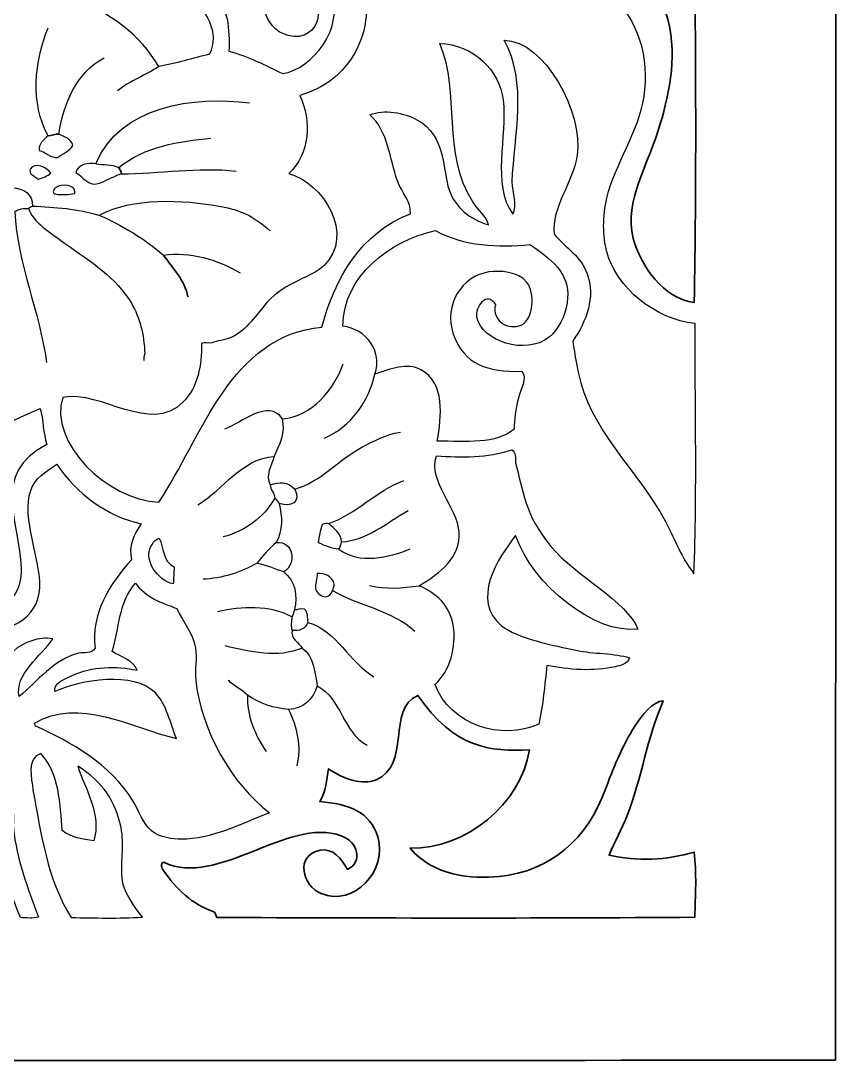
# Model space of a CAD drawing. Header units: centimetres. Extents: x -52.9 to 15.2, y -14.8 to 15.
# Drawn here: x -23.43 to -17.13, y -9.39 to -1.36 of the extents above; entities that cross this region are included whole.
import ezdxf

# ---------------------------------------------------------------- set-up
doc = ezdxf.new("R2010")
doc.units = ezdxf.units.CM
doc.header["$MEASUREMENT"] = 0
doc.layers.add('Camada 1', color=7, linetype='Continuous')

msp = doc.modelspace()

# ---------------------------------------------------------------- linework, layer by layer
at = {"layer": 'Camada 1', "color": 250, "lineweight": 35}
for points, knots in [([(-34.78598, -9.38153), (-34.82672, -9.35688), (-34.80722, -9.30149), (-34.80722, -9.26685), (-34.80722, -9.26685), (-34.83015, -7.85122), (-34.80722, -6.39767), (-34.80722, -4.96811), (-34.80722, -4.96811), (-34.80722, -0.53718), (-34.80963, 3.91868), (-34.80431, 8.35324), (-34.80431, 8.35324), (-28.91762, 8.36006), (-23.02747, 8.35835), (-17.14042, 8.35408), (-17.14042, 8.35408), (-17.13361, 2.44475), (-17.1353, -3.46803), (-17.13957, -9.37776), (-17.13957, -9.37776), (-23.02058, -9.38654), (-28.90401, -9.37903), (-34.78598, -9.38153)], [0, 0, 0, 0, 0.1428571, 0.1428571, 0.1428571, 0.1428571, 0.2857143, 0.2857143, 0.2857143, 0.2857143, 0.4285714, 0.4285714, 0.4285714, 0.4285714, 0.5714286, 0.5714286, 0.5714286, 0.5714286, 0.7142857, 0.7142857, 0.7142857, 0.7142857, 1, 1, 1, 1]), ([(-18.70124, -3.03965), (-18.63531, -3.25936), (-18.47113, -3.50486), (-18.22842, -3.53389), (-18.22842, -3.53389), (-18.21307, -2.6276), (-18.21615, -1.70453), (-18.22687, -0.79549), (-18.22687, -0.79549), (-18.35277, -0.86396), (-18.47745, -0.95247), (-18.61302, -1.00211), (-18.61302, -1.00211), (-18.54151, -1.11722), (-18.48313, -1.19017), (-18.45011, -1.29029), (-18.45011, -1.29029), (-18.34791, -1.60042), (-18.42047, -1.91288), (-18.49085, -2.15696), (-18.49085, -2.15696), (-18.58159, -2.47157), (-18.77128, -2.74959), (-18.70125, -3.03965)], [0, 0, 0, 0, 0.1428571, 0.1428571, 0.1428571, 0.1428571, 0.2857143, 0.2857143, 0.2857143, 0.2857143, 0.4285714, 0.4285714, 0.4285714, 0.4285714, 0.5714286, 0.5714286, 0.5714286, 0.5714286, 0.7142857, 0.7142857, 0.7142857, 0.7142857, 1, 1, 1, 1]), ([(-22.32315, -7.91606), (-22.23089, -8.05467), (-22.09931, -8.1799), (-21.9406, -8.23268), (-21.9406, -8.23268), (-21.91713, -8.23836), (-21.92363, -8.26334), (-21.91269, -8.27812), (-21.91269, -8.27812), (-20.68442, -8.28267), (-19.45217, -8.28531), (-18.22472, -8.27677), (-18.22472, -8.27677), (-18.22037, -8.11234), (-18.20898, -7.93254), (-18.2305, -7.77417), (-18.2305, -7.77417), (-18.43931, -7.83676), (-18.67317, -7.84639), (-18.88618, -7.79774), (-18.88618, -7.79774), (-18.84557, -7.69279), (-18.78779, -7.59905), (-18.74637, -7.49121), (-18.74637, -7.49121), (-18.63647, -7.20532), (-18.58998, -6.88577), (-18.4687, -6.60733), (-18.4687, -6.60733), (-18.54871, -6.61114), (-18.6308, -6.71707), (-18.6877, -6.80315), (-18.6877, -6.80315), (-18.78048, -6.9437), (-18.8625, -7.14877), (-18.91376, -7.28956), (-18.91376, -7.28956), (-19.05138, -7.66753), (-19.33255, -7.92156), (-19.73478, -7.96224), (-19.73478, -7.96224), (-19.94532, -7.98358), (-20.24384, -7.95769), (-20.42146, -7.74299), (-20.42146, -7.74299), (-19.98871, -7.75131), (-19.57099, -7.40676), (-19.50008, -6.986), (-19.50008, -6.986), (-19.80025, -6.99968), (-20.08428, -6.97369), (-20.36107, -6.5652), (-20.36107, -6.5652), (-20.61076, -6.67421), (-20.40414, -7.09744), (-20.68778, -7.21791), (-20.68778, -7.21791), (-20.78327, -7.25848), (-20.93546, -7.2134), (-21.05054, -7.13081), (-21.05054, -7.13081), (-21.06828, -7.21601), (-21.06906, -7.30678), (-21.11809, -7.38404), (-21.11809, -7.38404), (-20.89478, -7.40153), (-20.72849, -7.46373), (-20.67137, -7.65476), (-20.67137, -7.65476), (-20.59316, -7.9162), (-20.8521, -8.19599), (-21.10804, -8.09397), (-21.10804, -8.09397), (-21.25003, -8.03735), (-21.31611, -7.7976), (-21.11446, -7.75964), (-21.11446, -7.75964), (-21.01772, -7.74147), (-20.95307, -7.81982), (-20.90562, -7.90721), (-20.90562, -7.90721), (-20.78225, -7.84935), (-20.82236, -7.69526), (-20.95261, -7.6482), (-20.95261, -7.6482), (-21.36948, -7.49759), (-21.90056, -8.05124), (-22.3228, -7.85217), (-22.3228, -7.85217), (-22.35299, -7.85997), (-22.33793, -7.90019), (-22.32315, -7.91606)], [0, 0, 0, 0, 0.0416667, 0.0416667, 0.0416667, 0.0416667, 0.0833333, 0.0833333, 0.0833333, 0.0833333, 0.125, 0.125, 0.125, 0.125, 0.1666667, 0.1666667, 0.1666667, 0.1666667, 0.2083333, 0.2083333, 0.2083333, 0.2083333, 0.25, 0.25, 0.25, 0.25, 0.2916667, 0.2916667, 0.2916667, 0.2916667, 0.3333333, 0.3333333, 0.3333333, 0.3333333, 0.375, 0.375, 0.375, 0.375, 0.4166667, 0.4166667, 0.4166667, 0.4166667, 0.4583333, 0.4583333, 0.4583333, 0.4583333, 0.5, 0.5, 0.5, 0.5, 0.5416667, 0.5416667, 0.5416667, 0.5416667, 0.5833333, 0.5833333, 0.5833333, 0.5833333, 0.625, 0.625, 0.625, 0.625, 0.6666667, 0.6666667, 0.6666667, 0.6666667, 0.7083333, 0.7083333, 0.7083333, 0.7083333, 0.75, 0.75, 0.75, 0.75, 0.7916667, 0.7916667, 0.7916667, 0.7916667, 0.8333333, 0.8333333, 0.8333333, 0.8333333, 0.875, 0.875, 0.875, 0.875, 0.9166667, 0.9166667, 0.9166667, 0.9166667, 1, 1, 1, 1])]:
    msp.add_open_spline(points, degree=3, knots=knots, dxfattribs=at)
at = {"layer": 'Camada 1', "color": 250, "lineweight": 30}
for points, knots in [([(-20.8619, -0.11297), (-20.93895, -0.05222), (-21.03145, 0.00359), (-21.08832, 0.08896), (-21.08832, 0.08896), (-21.12454, 0.21014), (-21.15552, 0.31661), (-21.11912, 0.42802), (-21.11912, 0.42802), (-21.0766, 0.55823), (-20.93525, 0.57752), (-20.84734, 0.6744), (-20.84734, 0.6744), (-20.87034, 0.80221), (-20.92072, 0.93979), (-20.97893, 1.06386), (-20.97893, 1.06386), (-21.05428, 1.22449), (-21.14237, 1.39318), (-21.29533, 1.47725), (-21.29533, 1.47725), (-21.26608, 1.37988), (-21.20685, 1.27994), (-21.2011, 1.16176), (-21.2011, 1.16176), (-21.19708, 1.07975), (-21.20273, 0.98671), (-21.24986, 0.92755), (-21.24986, 0.92755), (-21.30619, 1.09266), (-21.31145, 1.3059), (-21.46036, 1.42102), (-21.46036, 1.42102), (-21.71414, 1.11527), (-21.72191, 0.72957), (-21.63128, 0.37348), (-21.63128, 0.37348), (-21.5409, 0.01834), (-21.27748, -0.31578), (-21.3335, -0.67738), (-21.3335, -0.67738), (-21.3535, -0.74437), (-21.38194, -0.81546), (-21.38677, -0.88171), (-21.38677, -0.88171), (-21.20414, -0.8357), (-21.00842, -0.82756), (-20.87881, -0.96683), (-20.87881, -0.96683), (-20.61994, -1.24496), (-20.8, -1.81054), (-21.27215, -1.93665), (-21.27215, -1.93665), (-21.18067, -2.13541), (-21.19324, -2.3863), (-21.35834, -2.54015), (-21.35834, -2.54015), (-21.08884, -2.60926), (-20.84572, -3.01104), (-21.0849, -3.24994), (-21.0849, -3.24994), (-21.17153, -3.33651), (-21.3813, -3.37306), (-21.5246, -3.53308), (-21.5246, -3.53308), (-21.60126, -3.61873), (-21.68579, -3.75307), (-21.79645, -3.80221), (-21.79645, -3.80221), (-21.85586, -3.8286), (-21.91156, -3.8267), (-21.95005, -3.84592), (-21.95005, -3.84592), (-21.97661, -3.8498), (-22.00544, -3.84172), (-22.03066, -3.85037), (-22.03066, -3.85037), (-22.03066, -4.01987), (-22.05536, -4.18374), (-22.17304, -4.30189), (-22.17304, -4.30189), (-22.43089, -4.56079), (-22.79711, -4.209), (-23.10116, -4.26664), (-23.10116, -4.26664), (-23.21462, -4.6105), (-22.75999, -5.05743), (-22.35977, -5.07532), (-22.35977, -5.07532), (-22.02667, -4.57007), (-21.80651, -3.78856), (-21.10166, -3.72393), (-21.10166, -3.72393), (-21.00968, -3.35531), (-20.79234, -2.98934), (-20.41952, -2.85088), (-20.41952, -2.85088), (-20.41225, -2.75291), (-20.48609, -2.68758), (-20.51947, -2.59575), (-20.51947, -2.59575), (-20.58152, -2.42493), (-20.58699, -2.21457), (-20.73209, -2.08778), (-20.73209, -2.08778), (-20.62389, -2.04076), (-20.46595, -2.07191), (-20.36897, -2.12444), (-20.36897, -2.12444), (-20.14068, -2.24815), (-20.17283, -2.51718), (-20.12019, -2.66609), (-20.12019, -2.66609), (-20.07066, -2.80607), (-19.95901, -2.89169), (-19.81652, -2.93519), (-19.81652, -2.93519), (-19.83014, -2.87059), (-19.89787, -2.82174), (-19.93763, -2.75933), (-19.93763, -2.75933), (-20.18076, -2.37794), (-20.02903, -1.92215), (-20.19216, -1.53699), (-20.19216, -1.53699), (-19.93861, -1.53981), (-19.72886, -1.74531), (-19.70282, -1.972), (-19.70282, -1.972), (-19.67043, -2.25369), (-19.79504, -2.62333), (-19.62976, -2.85197), (-19.62976, -2.85197), (-19.58975, -2.78819), (-19.63272, -2.68369), (-19.63385, -2.60436), (-19.63385, -2.60436), (-19.61963, -2.24311), (-19.51052, -1.8401), (-19.69665, -1.51064), (-19.69665, -1.51064), (-19.38299, -1.51614), (-19.08447, -2.06806), (-19.13354, -2.39879), (-19.13354, -2.39879), (-19.16635, -2.61977), (-19.33142, -2.79489), (-19.30958, -3.00716), (-19.30958, -3.00716), (-19.2182, -3.11447), (-19.10317, -3.17952), (-19.05508, -3.31369), (-19.05508, -3.31369), (-18.99091, -3.49265), (-19.05815, -3.67708), (-19.16653, -3.83252), (-19.16653, -3.83252), (-19.14853, -3.94374), (-19.13393, -4.03998), (-19.10356, -4.15369), (-19.10356, -4.15369), (-18.99352, -4.56541), (-18.60399, -4.89734), (-18.41716, -5.29097), (-18.41716, -5.29097), (-18.3642, -5.40248), (-18.31143, -5.52518), (-18.23138, -5.62618), (-18.23138, -5.62618), (-18.20665, -4.9897), (-18.22313, -4.33727), (-18.22313, -3.69641), (-18.22313, -3.69641), (-18.52602, -3.66724), (-18.83051, -3.42086), (-18.90399, -3.14439), (-18.90399, -3.14439), (-18.93609, -3.02377), (-18.93634, -2.86718), (-18.90332, -2.72875), (-18.90332, -2.72875), (-18.83911, -2.45968), (-18.66005, -2.22681), (-18.61648, -1.94572), (-18.61648, -1.94572), (-18.57118, -1.65337), (-18.64844, -1.34575), (-18.93352, -1.0872), (-18.93352, -1.0872), (-19.08274, -1.11545), (-19.24104, -1.14608), (-19.39252, -1.11143), (-19.39252, -1.11143), (-19.83334, -1.29043), (-20.61574, -1.13916), (-20.93155, -0.72691), (-20.93155, -0.72691), (-21.07343, -0.54163), (-21.10427, -0.25517), (-20.86191, -0.11297)], [0, 0, 0, 0, 0.0196078, 0.0196078, 0.0196078, 0.0196078, 0.0392157, 0.0392157, 0.0392157, 0.0392157, 0.0588235, 0.0588235, 0.0588235, 0.0588235, 0.0784314, 0.0784314, 0.0784314, 0.0784314, 0.0980392, 0.0980392, 0.0980392, 0.0980392, 0.1176471, 0.1176471, 0.1176471, 0.1176471, 0.1372549, 0.1372549, 0.1372549, 0.1372549, 0.1568627, 0.1568627, 0.1568627, 0.1568627, 0.1764706, 0.1764706, 0.1764706, 0.1764706, 0.1960784, 0.1960784, 0.1960784, 0.1960784, 0.2156863, 0.2156863, 0.2156863, 0.2156863, 0.2352941, 0.2352941, 0.2352941, 0.2352941, 0.254902, 0.254902, 0.254902, 0.254902, 0.2745098, 0.2745098, 0.2745098, 0.2745098, 0.2941176, 0.2941176, 0.2941176, 0.2941176, 0.3137255, 0.3137255, 0.3137255, 0.3137255, 0.3333333, 0.3333333, 0.3333333, 0.3333333, 0.3529412, 0.3529412, 0.3529412, 0.3529412, 0.372549, 0.372549, 0.372549, 0.372549, 0.3921569, 0.3921569, 0.3921569, 0.3921569, 0.4117647, 0.4117647, 0.4117647, 0.4117647, 0.4313725, 0.4313725, 0.4313725, 0.4313725, 0.4509804, 0.4509804, 0.4509804, 0.4509804, 0.4705882, 0.4705882, 0.4705882, 0.4705882, 0.4901961, 0.4901961, 0.4901961, 0.4901961, 0.5098039, 0.5098039, 0.5098039, 0.5098039, 0.5294118, 0.5294118, 0.5294118, 0.5294118, 0.5490196, 0.5490196, 0.5490196, 0.5490196, 0.5686275, 0.5686275, 0.5686275, 0.5686275, 0.5882353, 0.5882353, 0.5882353, 0.5882353, 0.6078431, 0.6078431, 0.6078431, 0.6078431, 0.627451, 0.627451, 0.627451, 0.627451, 0.6470588, 0.6470588, 0.6470588, 0.6470588, 0.6666667, 0.6666667, 0.6666667, 0.6666667, 0.6862745, 0.6862745, 0.6862745, 0.6862745, 0.7058824, 0.7058824, 0.7058824, 0.7058824, 0.7254902, 0.7254902, 0.7254902, 0.7254902, 0.745098, 0.745098, 0.745098, 0.745098, 0.7647059, 0.7647059, 0.7647059, 0.7647059, 0.7843137, 0.7843137, 0.7843137, 0.7843137, 0.8039216, 0.8039216, 0.8039216, 0.8039216, 0.8235294, 0.8235294, 0.8235294, 0.8235294, 0.8431373, 0.8431373, 0.8431373, 0.8431373, 0.8627451, 0.8627451, 0.8627451, 0.8627451, 0.8823529, 0.8823529, 0.8823529, 0.8823529, 0.9019608, 0.9019608, 0.9019608, 0.9019608, 0.9215686, 0.9215686, 0.9215686, 0.9215686, 0.9411765, 0.9411765, 0.9411765, 0.9411765, 0.9607843, 0.9607843, 0.9607843, 0.9607843, 1, 1, 1, 1]), ([(-26.00735, -1.32359), (-25.96526, -1.61192), (-25.82937, -1.92043), (-25.58581, -2.08725), (-25.58581, -2.08725), (-25.32511, -1.95034), (-25.02744, -1.90832), (-24.73855, -1.9236), (-24.73855, -1.9236), (-24.63409, -1.81018), (-24.56269, -1.73659), (-24.4208, -1.71518), (-24.4208, -1.71518), (-24.25425, -1.69009), (-24.09406, -1.75723), (-23.9557, -1.67503), (-23.9557, -1.67503), (-23.78946, -1.57629), (-23.69027, -1.40145), (-23.52344, -1.30465), (-23.52344, -1.30465), (-23.46399, -1.27018), (-23.3964, -1.26105), (-23.32846, -1.21642), (-23.32846, -1.21642), (-23.27798, -1.12322), (-23.26715, -1.04476), (-23.21324, -0.9668), (-23.21324, -0.9668), (-22.86276, -0.45992), (-21.98748, -0.81997), (-21.83219, -1.34751), (-21.83219, -1.34751), (-21.821, -1.42893), (-21.81561, -1.51272), (-21.81931, -1.59552), (-21.81931, -1.59552), (-21.67572, -1.63531), (-21.53794, -1.70315), (-21.40466, -1.7694), (-21.40466, -1.7694), (-21.1757, -1.73426), (-20.9258, -1.40844), (-21.03431, -1.1791), (-21.03431, -1.1791), (-21.09791, -1.04469), (-21.28545, -1.01682), (-21.31657, -1.15507), (-21.31657, -1.15507), (-21.01854, -1.16241), (-21.11167, -1.54444), (-21.36292, -1.476), (-21.36292, -1.476), (-21.56513, -1.42092), (-21.59399, -1.16153), (-21.51546, -0.98849), (-21.51546, -0.98849), (-21.55342, -0.87338), (-21.65689, -0.7969), (-21.7405, -0.71837), (-21.7405, -0.71837), (-21.67223, -0.6186), (-21.6335, -0.54558), (-21.62278, -0.45428), (-21.62278, -0.45428), (-21.59127, -0.18624), (-21.72314, 0.13853), (-21.80513, 0.37471), (-21.80513, 0.37471), (-21.84982, 0.34543), (-21.8379, 0.28165), (-21.8342, 0.24327), (-21.8342, 0.24327), (-21.8235, 0.13285), (-21.76876, 0.01301), (-21.78414, -0.10517), (-21.78414, -0.10517), (-21.80717, -0.28244), (-21.92853, -0.39251), (-22.07677, -0.50864), (-22.07677, -0.50864), (-22.20881, -0.44126), (-22.36146, -0.40775), (-22.48648, -0.33317), (-22.48648, -0.33317), (-21.98127, -0.20762), (-21.97443, 0.4253), (-22.07564, 0.82535), (-22.07564, 0.82535), (-22.24863, 0.77974), (-22.41702, 0.68307), (-22.508, 0.51551), (-22.508, 0.51551), (-22.67638, 0.20545), (-22.75805, -0.17799), (-23.02828, -0.44006), (-23.02828, -0.44006), (-23.2556, -0.66055), (-23.58204, -0.78268), (-23.89961, -0.7412), (-23.89961, -0.7412), (-24.12372, -0.71191), (-24.29916, -0.57662), (-24.47901, -0.42909), (-24.47901, -0.42909), (-24.50074, -0.42503), (-24.52325, -0.42892), (-24.54526, -0.42687), (-24.54526, -0.42687), (-24.69829, -0.39596), (-24.85306, -0.36086), (-25.00493, -0.31656), (-25.00493, -0.31656), (-25.08854, -0.29218), (-25.16742, -0.24244), (-25.25413, -0.2454), (-25.25413, -0.2454), (-25.27336, -0.28216), (-25.22115, -0.31575), (-25.19525, -0.33811), (-25.19525, -0.33811), (-24.96316, -0.69611), (-24.57045, -0.87116), (-24.18977, -1.00278), (-24.18977, -1.00278), (-24.1952, -1.07781), (-24.19605, -1.15486), (-24.19926, -1.23067), (-24.19926, -1.23067), (-24.28191, -1.22115), (-24.36972, -1.18887), (-24.44423, -1.16612), (-24.44423, -1.16612), (-24.6047, -1.11708), (-24.73636, -1.00888), (-24.87712, -0.93572), (-24.87712, -0.93572), (-24.72899, -1.1804), (-24.40997, -1.28158), (-24.16874, -1.41747), (-24.16874, -1.41747), (-24.16016, -1.47307), (-24.14401, -1.53085), (-24.14101, -1.58539), (-24.14101, -1.58539), (-24.25513, -1.57692), (-24.36545, -1.52422), (-24.4697, -1.48058), (-24.4697, -1.48058), (-24.55288, -1.44576), (-24.64189, -1.40135), (-24.71883, -1.35556), (-24.71883, -1.35556), (-25.07965, -1.14082), (-25.31777, -0.79111), (-25.49769, -0.42789), (-25.49769, -0.42789), (-25.59206, -0.5671), (-25.72403, -0.71167), (-25.90024, -0.74511), (-25.90024, -0.74511), (-26.02495, -0.89585), (-26.03963, -1.13161), (-26.00735, -1.3236)], [0, 0, 0, 0, 0.0238095, 0.0238095, 0.0238095, 0.0238095, 0.047619, 0.047619, 0.047619, 0.047619, 0.0714286, 0.0714286, 0.0714286, 0.0714286, 0.0952381, 0.0952381, 0.0952381, 0.0952381, 0.1190476, 0.1190476, 0.1190476, 0.1190476, 0.1428571, 0.1428571, 0.1428571, 0.1428571, 0.1666667, 0.1666667, 0.1666667, 0.1666667, 0.1904762, 0.1904762, 0.1904762, 0.1904762, 0.2142857, 0.2142857, 0.2142857, 0.2142857, 0.2380952, 0.2380952, 0.2380952, 0.2380952, 0.2619048, 0.2619048, 0.2619048, 0.2619048, 0.2857143, 0.2857143, 0.2857143, 0.2857143, 0.3095238, 0.3095238, 0.3095238, 0.3095238, 0.3333333, 0.3333333, 0.3333333, 0.3333333, 0.3571429, 0.3571429, 0.3571429, 0.3571429, 0.3809524, 0.3809524, 0.3809524, 0.3809524, 0.4047619, 0.4047619, 0.4047619, 0.4047619, 0.4285714, 0.4285714, 0.4285714, 0.4285714, 0.452381, 0.452381, 0.452381, 0.452381, 0.4761905, 0.4761905, 0.4761905, 0.4761905, 0.5, 0.5, 0.5, 0.5, 0.5238095, 0.5238095, 0.5238095, 0.5238095, 0.547619, 0.547619, 0.547619, 0.547619, 0.5714286, 0.5714286, 0.5714286, 0.5714286, 0.5952381, 0.5952381, 0.5952381, 0.5952381, 0.6190476, 0.6190476, 0.6190476, 0.6190476, 0.6428571, 0.6428571, 0.6428571, 0.6428571, 0.6666667, 0.6666667, 0.6666667, 0.6666667, 0.6904762, 0.6904762, 0.6904762, 0.6904762, 0.7142857, 0.7142857, 0.7142857, 0.7142857, 0.7380952, 0.7380952, 0.7380952, 0.7380952, 0.7619048, 0.7619048, 0.7619048, 0.7619048, 0.7857143, 0.7857143, 0.7857143, 0.7857143, 0.8095238, 0.8095238, 0.8095238, 0.8095238, 0.8333333, 0.8333333, 0.8333333, 0.8333333, 0.8571429, 0.8571429, 0.8571429, 0.8571429, 0.8809524, 0.8809524, 0.8809524, 0.8809524, 0.9047619, 0.9047619, 0.9047619, 0.9047619, 0.9285714, 0.9285714, 0.9285714, 0.9285714, 0.952381, 0.952381, 0.952381, 0.952381, 1, 1, 1, 1]), ([(-20.69321, -4.08641), (-20.56892, -4.04598), (-20.44669, -3.99497), (-20.33786, -4.05374), (-20.33786, -4.05374), (-20.14845, -4.15598), (-20.18083, -4.41224), (-20.21156, -4.60327), (-20.21156, -4.60327), (-19.9928, -4.60651), (-19.75521, -4.62884), (-19.61914, -4.5113), (-19.61914, -4.5113), (-19.61744, -4.43665), (-19.60799, -4.3554), (-19.58834, -4.27938), (-19.58834, -4.27938), (-19.56908, -4.20501), (-19.51437, -4.12), (-19.56026, -4.06514), (-19.56026, -4.06514), (-19.82262, -4.07141), (-20.00642, -4.01476), (-20.08795, -3.77808), (-20.08795, -3.77808), (-20.16608, -3.5511), (-20.01997, -3.32921), (-19.81423, -3.29929), (-19.81423, -3.29929), (-19.73262, -3.28744), (-19.58856, -3.29231), (-19.51959, -3.37955), (-19.51959, -3.37955), (-19.45827, -3.45698), (-19.46406, -3.66371), (-19.56425, -3.70813), (-19.56425, -3.70813), (-19.65932, -3.75025), (-19.79521, -3.68057), (-19.76237, -3.5522), (-19.76237, -3.5522), (-19.82537, -3.43084), (-19.91996, -3.57411), (-19.90574, -3.64766), (-19.90574, -3.64766), (-19.86971, -3.83343), (-19.5295, -3.94555), (-19.34962, -3.80239), (-19.34962, -3.80239), (-19.27843, -3.7457), (-19.22403, -3.63517), (-19.21006, -3.53812), (-19.21006, -3.53812), (-19.18162, -3.33982), (-19.28241, -3.22898), (-19.4969, -3.08696), (-19.4969, -3.08696), (-19.74391, -3.11334), (-20.00427, -3.09909), (-20.22603, -2.98006), (-20.22603, -2.98006), (-20.58236, -3.05771), (-20.93536, -3.33203), (-20.941, -3.71645), (-20.941, -3.71645), (-20.7627, -3.74118), (-20.63109, -3.90745), (-20.69321, -4.08641)], [0, 0, 0, 0, 0.0555556, 0.0555556, 0.0555556, 0.0555556, 0.1111111, 0.1111111, 0.1111111, 0.1111111, 0.1666667, 0.1666667, 0.1666667, 0.1666667, 0.2222222, 0.2222222, 0.2222222, 0.2222222, 0.2777778, 0.2777778, 0.2777778, 0.2777778, 0.3333333, 0.3333333, 0.3333333, 0.3333333, 0.3888889, 0.3888889, 0.3888889, 0.3888889, 0.4444444, 0.4444444, 0.4444444, 0.4444444, 0.5, 0.5, 0.5, 0.5, 0.5555556, 0.5555556, 0.5555556, 0.5555556, 0.6111111, 0.6111111, 0.6111111, 0.6111111, 0.6666667, 0.6666667, 0.6666667, 0.6666667, 0.7222222, 0.7222222, 0.7222222, 0.7222222, 0.7777778, 0.7777778, 0.7777778, 0.7777778, 0.8333333, 0.8333333, 0.8333333, 0.8333333, 0.8888889, 0.8888889, 0.8888889, 0.8888889, 1, 1, 1, 1]), ([(-25.49762, -5.36742), (-25.48439, -5.44058), (-25.48009, -5.50927), (-25.45747, -5.57115), (-25.45747, -5.57115), (-25.42893, -5.64925), (-25.38487, -5.75166), (-25.32451, -5.81343), (-25.32451, -5.81343), (-25.24679, -5.89298), (-25.04031, -5.99783), (-24.89074, -6.02422), (-24.89074, -6.02422), (-24.79167, -6.04168), (-24.67526, -6.02955), (-24.5992, -5.98848), (-24.5992, -5.98848), (-24.49386, -5.93165), (-24.47961, -5.82338), (-24.49848, -5.75847), (-24.49848, -5.75847), (-24.51898, -5.68795), (-24.61299, -5.58737), (-24.68969, -5.60152), (-24.68969, -5.60152), (-24.80705, -5.62314), (-24.79725, -5.80585), (-24.6687, -5.76426), (-24.6687, -5.76426), (-24.62862, -5.88219), (-24.77612, -5.91267), (-24.82561, -5.90643), (-24.82561, -5.90643), (-25.0376, -5.87965), (-24.98891, -5.59993), (-24.9542, -5.48232), (-24.9542, -5.48232), (-24.97688, -5.46517), (-25.00754, -5.47939), (-25.03294, -5.46888), (-25.03294, -5.46888), (-25.22668, -5.3399), (-25.22379, -5.0333), (-24.92277, -4.87286), (-24.92277, -4.87286), (-24.65236, -4.72878), (-24.20571, -4.74339), (-23.97559, -4.99919), (-23.97559, -4.99919), (-23.7375, -5.26388), (-23.7949, -5.56), (-23.79882, -5.89464), (-23.79882, -5.89464), (-23.70137, -5.92135), (-23.58842, -5.88318), (-23.52951, -5.84127), (-23.52951, -5.84127), (-23.42642, -5.768), (-23.42223, -5.65991), (-23.42329, -5.5805), (-23.42329, -5.5805), (-23.42773, -5.24864), (-23.66836, -4.85342), (-23.22407, -4.62962), (-23.22407, -4.62962), (-23.25342, -4.54047), (-23.25071, -4.44063), (-23.27688, -4.35173), (-23.27688, -4.35173), (-23.5265, -4.45577), (-23.81998, -4.65135), (-24.10041, -4.54576), (-24.10041, -4.54576), (-24.23728, -4.49422), (-24.3542, -4.37985), (-24.42271, -4.23239), (-24.42271, -4.23239), (-24.64111, -4.39643), (-24.92118, -4.41693), (-25.18608, -4.41852), (-25.18608, -4.41852), (-25.38039, -4.6928), (-25.55844, -5.02057), (-25.49762, -5.36742)], [0, 0, 0, 0, 0.0454545, 0.0454545, 0.0454545, 0.0454545, 0.0909091, 0.0909091, 0.0909091, 0.0909091, 0.1363636, 0.1363636, 0.1363636, 0.1363636, 0.1818182, 0.1818182, 0.1818182, 0.1818182, 0.2272727, 0.2272727, 0.2272727, 0.2272727, 0.2727273, 0.2727273, 0.2727273, 0.2727273, 0.3181818, 0.3181818, 0.3181818, 0.3181818, 0.3636364, 0.3636364, 0.3636364, 0.3636364, 0.4090909, 0.4090909, 0.4090909, 0.4090909, 0.4545455, 0.4545455, 0.4545455, 0.4545455, 0.5, 0.5, 0.5, 0.5, 0.5454545, 0.5454545, 0.5454545, 0.5454545, 0.5909091, 0.5909091, 0.5909091, 0.5909091, 0.6363636, 0.6363636, 0.6363636, 0.6363636, 0.6818182, 0.6818182, 0.6818182, 0.6818182, 0.7272727, 0.7272727, 0.7272727, 0.7272727, 0.7727273, 0.7727273, 0.7727273, 0.7727273, 0.8181818, 0.8181818, 0.8181818, 0.8181818, 0.8636364, 0.8636364, 0.8636364, 0.8636364, 0.9090909, 0.9090909, 0.9090909, 0.9090909, 1, 1, 1, 1]), ([(-20.35218, -5.71998), (-20.2122, -5.77932), (-20.11681, -5.87041), (-20.08968, -6.02228), (-20.08968, -6.02228), (-20.06028, -6.1865), (-20.11398, -6.37798), (-20.22846, -6.48018), (-20.22846, -6.48018), (-20.11888, -6.79034), (-19.71178, -6.92006), (-19.42878, -6.7859), (-19.42878, -6.7859), (-19.39375, -6.63795), (-19.3837, -6.48403), (-19.36606, -6.33477), (-19.36606, -6.33477), (-19.20466, -6.36648), (-18.99917, -6.38303), (-18.83986, -6.34376), (-18.83986, -6.34376), (-18.80094, -6.33417), (-18.74178, -6.32627), (-18.72937, -6.27515), (-18.72937, -6.27515), (-18.83763, -6.23934), (-19.01639, -6.24336), (-19.1303, -6.21923), (-19.1303, -6.21923), (-19.32066, -6.17895), (-19.59336, -6.12628), (-19.71506, -6.02828), (-19.71506, -6.02828), (-19.95696, -5.83354), (-19.74233, -5.505), (-19.60764, -5.33172), (-19.60764, -5.33172), (-19.47266, -5.71751), (-18.99847, -6.09255), (-18.6641, -6.05473), (-18.6641, -6.05473), (-18.74799, -5.83658), (-19.13961, -5.64809), (-19.33272, -5.41839), (-19.33272, -5.41839), (-19.53775, -5.17441), (-19.55077, -4.97993), (-19.60831, -4.76999), (-19.60831, -4.76999), (-19.613, -4.73722), (-19.59893, -4.68606), (-19.63728, -4.67121), (-19.63728, -4.67121), (-19.82259, -4.73577), (-20.02667, -4.729), (-20.21819, -4.71852), (-20.21819, -4.71852), (-20.28314, -4.92048), (-20.05419, -5.11239), (-20.04262, -5.30805), (-20.04262, -5.30805), (-20.03129, -5.49935), (-20.182, -5.6162), (-20.35218, -5.71998)], [0, 0, 0, 0, 0.0588235, 0.0588235, 0.0588235, 0.0588235, 0.1176471, 0.1176471, 0.1176471, 0.1176471, 0.1764706, 0.1764706, 0.1764706, 0.1764706, 0.2352941, 0.2352941, 0.2352941, 0.2352941, 0.2941176, 0.2941176, 0.2941176, 0.2941176, 0.3529412, 0.3529412, 0.3529412, 0.3529412, 0.4117647, 0.4117647, 0.4117647, 0.4117647, 0.4705882, 0.4705882, 0.4705882, 0.4705882, 0.5294118, 0.5294118, 0.5294118, 0.5294118, 0.5882353, 0.5882353, 0.5882353, 0.5882353, 0.6470588, 0.6470588, 0.6470588, 0.6470588, 0.7058824, 0.7058824, 0.7058824, 0.7058824, 0.7647059, 0.7647059, 0.7647059, 0.7647059, 0.8235294, 0.8235294, 0.8235294, 0.8235294, 0.8823529, 0.8823529, 0.8823529, 0.8823529, 1, 1, 1, 1]), ([(-23.78435, -6.04704), (-23.82241, -6.13513), (-23.7943, -6.26139), (-23.75634, -6.36144), (-23.75634, -6.36144), (-23.72794, -6.43637), (-23.67175, -6.50819), (-23.62084, -6.5566), (-23.62084, -6.5566), (-23.55995, -6.43993), (-23.59639, -6.22082), (-23.33329, -6.14134), (-23.33329, -6.14134), (-23.29004, -6.12829), (-23.23282, -6.11506), (-23.17768, -6.12988), (-23.17768, -6.12988), (-23.26503, -6.25885), (-23.47917, -6.40377), (-23.43715, -6.57335), (-23.43715, -6.57335), (-23.2959, -6.45447), (-23.17077, -6.28707), (-22.97932, -6.23991), (-22.97932, -6.23991), (-22.93592, -6.22922), (-22.88241, -6.25134), (-22.85069, -6.1998), (-22.85069, -6.1998), (-22.89172, -5.94414), (-22.73685, -5.6992), (-22.57038, -5.5196), (-22.57038, -5.5196), (-22.59874, -5.41776), (-22.55048, -5.31552), (-22.49545, -5.24246), (-22.49545, -5.24246), (-22.76497, -5.18221), (-22.99635, -5.00688), (-23.14738, -4.78202), (-23.14738, -4.78202), (-23.24002, -4.84421), (-23.31647, -4.88986), (-23.34917, -4.98515), (-23.34917, -4.98515), (-23.42317, -5.20052), (-23.26912, -5.51576), (-23.27889, -5.73233), (-23.27889, -5.73233), (-23.29007, -5.98019), (-23.53233, -6.09806), (-23.78435, -6.04704)], [0, 0, 0, 0, 0.0714286, 0.0714286, 0.0714286, 0.0714286, 0.1428571, 0.1428571, 0.1428571, 0.1428571, 0.2142857, 0.2142857, 0.2142857, 0.2142857, 0.2857143, 0.2857143, 0.2857143, 0.2857143, 0.3571429, 0.3571429, 0.3571429, 0.3571429, 0.4285714, 0.4285714, 0.4285714, 0.4285714, 0.5, 0.5, 0.5, 0.5, 0.5714286, 0.5714286, 0.5714286, 0.5714286, 0.6428571, 0.6428571, 0.6428571, 0.6428571, 0.7142857, 0.7142857, 0.7142857, 0.7142857, 0.7857143, 0.7857143, 0.7857143, 0.7857143, 0.8571429, 0.8571429, 0.8571429, 0.8571429, 1, 1, 1, 1]), ([(-22.41053, -5.40019), (-22.49424, -5.51537), (-22.36167, -5.68587), (-22.24928, -5.70499), (-22.24928, -5.70499), (-22.24571, -5.66357), (-22.24437, -5.61553), (-22.24145, -5.57393), (-22.24145, -5.57393), (-22.33447, -5.53403), (-22.31966, -5.42069), (-22.35716, -5.35355), (-22.35716, -5.35355), (-22.38111, -5.35831), (-22.40256, -5.37712), (-22.41053, -5.40019)], [0, 0, 0, 0, 0.2, 0.2, 0.2, 0.2, 0.4, 0.4, 0.4, 0.4, 0.6, 0.6, 0.6, 0.6, 1, 1, 1, 1]), ([(-23.30863, -6.80315), (-23.03716, -6.92366), (-22.74045, -7.09328), (-22.56357, -7.37236), (-22.56357, -7.37236), (-22.51026, -7.45639), (-22.48433, -7.55527), (-22.4166, -7.61017), (-22.4166, -7.61017), (-22.34999, -7.66411), (-22.25386, -7.67328), (-22.18631, -7.67377), (-22.18631, -7.67377), (-21.95523, -7.67554), (-21.73606, -7.56032), (-21.50541, -7.46962), (-21.50541, -7.46962), (-21.79906, -7.25301), (-22.03641, -6.8251), (-22.07613, -6.44635), (-22.07613, -6.44635), (-22.08463, -6.36557), (-22.06407, -6.27769), (-22.07751, -6.20036), (-22.07751, -6.20036), (-22.09807, -6.08221), (-22.17265, -6.0058), (-22.2218, -5.8939), (-22.2218, -5.8939), (-22.33912, -5.85259), (-22.46489, -5.80687), (-22.53912, -5.70033), (-22.53912, -5.70033), (-22.67229, -5.83573), (-22.66323, -6.05579), (-22.72006, -6.22551), (-22.72006, -6.22551), (-22.65602, -6.26961), (-22.55595, -6.29145), (-22.52804, -6.37174), (-22.52804, -6.37174), (-22.68788, -6.33674), (-22.87793, -6.33939), (-23.02899, -6.41153), (-23.02899, -6.41153), (-23.08113, -6.43644), (-23.17684, -6.47017), (-23.16325, -6.53561), (-23.16325, -6.53561), (-22.97264, -6.4478), (-22.55076, -6.37227), (-22.3845, -6.54845), (-22.3845, -6.54845), (-22.30314, -6.63463), (-22.26939, -6.7805), (-22.22479, -6.89777), (-22.22479, -6.89777), (-22.57104, -6.81423), (-22.97995, -6.57621), (-23.32066, -6.77976), (-23.32066, -6.77976), (-23.32175, -6.78364), (-23.31647, -6.7932), (-23.30863, -6.80315)], [0, 0, 0, 0, 0.0588235, 0.0588235, 0.0588235, 0.0588235, 0.1176471, 0.1176471, 0.1176471, 0.1176471, 0.1764706, 0.1764706, 0.1764706, 0.1764706, 0.2352941, 0.2352941, 0.2352941, 0.2352941, 0.2941176, 0.2941176, 0.2941176, 0.2941176, 0.3529412, 0.3529412, 0.3529412, 0.3529412, 0.4117647, 0.4117647, 0.4117647, 0.4117647, 0.4705882, 0.4705882, 0.4705882, 0.4705882, 0.5294118, 0.5294118, 0.5294118, 0.5294118, 0.5882353, 0.5882353, 0.5882353, 0.5882353, 0.6470588, 0.6470588, 0.6470588, 0.6470588, 0.7058824, 0.7058824, 0.7058824, 0.7058824, 0.7647059, 0.7647059, 0.7647059, 0.7647059, 0.8235294, 0.8235294, 0.8235294, 0.8235294, 0.8823529, 0.8823529, 0.8823529, 0.8823529, 1, 1, 1, 1]), ([(-23.33166, -7.29468), (-23.26919, -7.6277), (-23.22316, -7.98383), (-23.03664, -8.27843), (-23.03664, -8.27843), (-22.85428, -8.28168), (-22.66824, -8.28655), (-22.48716, -8.276), (-22.48716, -8.276), (-22.56321, -8.18251), (-22.63271, -8.06186), (-22.64121, -7.99826), (-22.64121, -7.99826), (-22.65874, -7.86723), (-22.62375, -7.7179), (-22.65218, -7.58325), (-22.65218, -7.58325), (-22.69494, -7.3809), (-22.78917, -7.23432), (-22.98627, -7.11155), (-22.98627, -7.11155), (-22.92897, -7.28536), (-22.79912, -7.48641), (-22.86279, -7.6881), (-22.86279, -7.6881), (-22.94538, -7.67247), (-23.03834, -7.66294), (-23.10554, -7.60798), (-23.10554, -7.60798), (-23.12169, -7.40622), (-23.12808, -7.16165), (-23.27184, -7.012), (-23.27184, -7.012), (-23.38659, -7.0538), (-23.33975, -7.2037), (-23.33167, -7.29468)], [0, 0, 0, 0, 0.1, 0.1, 0.1, 0.1, 0.2, 0.2, 0.2, 0.2, 0.3, 0.3, 0.3, 0.3, 0.4, 0.4, 0.4, 0.4, 0.5, 0.5, 0.5, 0.5, 0.6, 0.6, 0.6, 0.6, 0.7, 0.7, 0.7, 0.7, 0.8, 0.8, 0.8, 0.8, 1, 1, 1, 1]), ([(-23.58655, -7.65998), (-23.56309, -7.87101), (-23.51631, -8.08345), (-23.4266, -8.27836), (-23.4266, -8.27836), (-23.3819, -8.28133), (-23.33118, -8.28701), (-23.28898, -8.27568), (-23.28898, -8.27568), (-23.37192, -8.05445), (-23.45751, -7.82698), (-23.48227, -7.59045), (-23.48227, -7.59045), (-23.48812, -7.53446), (-23.46618, -7.47858), (-23.50559, -7.42827), (-23.50559, -7.42827), (-23.58637, -7.46172), (-23.59357, -7.58117), (-23.58655, -7.65998)], [0, 0, 0, 0, 0.1666667, 0.1666667, 0.1666667, 0.1666667, 0.3333333, 0.3333333, 0.3333333, 0.3333333, 0.5, 0.5, 0.5, 0.5, 0.6666667, 0.6666667, 0.6666667, 0.6666667, 1, 1, 1, 1])]:
    msp.add_open_spline(points, degree=3, knots=knots, dxfattribs=at)
at = {"layer": 'Camada 1', "color": 250, "lineweight": 25}
msp.add_open_spline([(-22.35927, -1.71437), (-22.22888, -1.69108), (-22.09899, -1.65016), (-21.97058, -1.62007), (-21.97058, -1.62007), (-21.8054, -1.28775), (-22.38309, -0.90284), (-22.71025, -0.95448), (-22.71025, -0.95448), (-22.84564, -0.97586), (-22.93956, -1.07217), (-23.00948, -1.20369), (-23.00948, -1.20369), (-22.74118, -1.28906), (-22.50575, -1.47113), (-22.35927, -1.71437)], degree=3, knots=[0, 0, 0, 0, 0.2, 0.2, 0.2, 0.2, 0.4, 0.4, 0.4, 0.4, 0.6, 0.6, 0.6, 0.6, 1, 1, 1, 1], dxfattribs=at)
at = {"layer": 'Camada 1', "color": 240, "lineweight": 25}
for points in [[(-23.21514, -2.2496), (-23.35371, -1.9938), (-23.31989, -1.67719), (-23.21515, -1.41701)], [(-23.13234, -2.23686), (-23.09551, -2.00615), (-23.00073, -1.76319), (-22.7819, -1.64642)], [(-22.84522, -2.46504), (-22.66428, -2.01567), (-22.08301, -1.93891), (-21.66049, -1.99472)], [(-22.67003, -2.49453), (-22.47128, -2.32936), (-22.20278, -2.29261), (-21.95785, -2.26657)], [(-22.84522, -2.46504), (-22.78683, -2.47548), (-22.72468, -2.46406), (-22.67003, -2.49454)], [(-22.64936, -2.54184), (-22.35596, -2.54174), (-22.05916, -2.48727), (-21.76244, -2.52145)], [(-23.66331, -2.7848), (-23.64405, -2.60538), (-23.32518, -2.60563), (-23.33622, -2.79115)], [(-23.33622, -2.79115), (-23.34591, -2.79733), (-23.35672, -2.80336), (-23.36628, -2.80907)], [(-23.33622, -2.79115), (-23.15983, -2.79926), (-22.98623, -2.80995), (-22.81728, -2.86269)], [(-22.32455, -3.16852), (-22.12115, -3.14023), (-21.90874, -3.20147), (-21.73189, -3.30642)], [(-21.4056, -4.43294), (-21.18001, -4.40888), (-21.00912, -4.21249), (-20.93835, -4.00816)], [(-21.08281, -4.58016), (-20.87785, -4.49503), (-20.74147, -4.2972), (-20.69321, -4.08641)], [(-21.4056, -4.43294), (-21.51609, -4.27031), (-21.72092, -4.46677), (-21.85469, -4.51183)], [(-21.47147, -4.72176), (-21.42512, -4.63473), (-21.38211, -4.53246), (-21.40561, -4.43294)], [(-21.47147, -4.72176), (-21.48699, -4.79052), (-21.54457, -4.86986), (-21.50029, -4.94084)], [(-21.50029, -4.94084), (-21.43803, -4.91508), (-21.357, -4.91657), (-21.31219, -4.97449)], [(-21.31219, -4.97449), (-21.25966, -5.07525), (-21.34232, -5.11631), (-21.43111, -5.08495)], [(-21.04881, -5.23996), (-20.83813, -5.16538), (-20.6816, -4.98592), (-20.47114, -4.90866)], [(-21.46508, -5.04459), (-21.55233, -5.19357), (-21.69792, -5.30198), (-21.86436, -5.34195)], [(-21.43111, -5.08495), (-21.40832, -5.18464), (-21.40314, -5.29238), (-21.45479, -5.38562)], [(-20.94996, -5.38057), (-20.75773, -5.3719), (-20.59934, -5.23188), (-20.43713, -5.13804)], [(-21.60245, -5.5444), (-21.53232, -5.5588), (-21.4648, -5.58773), (-21.39591, -5.61196)], [(-21.39591, -5.61196), (-21.30926, -5.68135), (-21.28612, -5.79848), (-21.31431, -5.90265)], [(-21.01906, -5.75607), (-20.81869, -5.87686), (-20.56402, -5.90371), (-20.38446, -6.07086)], [(-20.73448, -5.71857), (-20.6079, -5.74813), (-20.48002, -5.73688), (-20.35218, -5.71998)], [(-21.33427, -5.95871), (-21.51048, -5.86638), (-21.71824, -5.8782), (-21.90684, -5.91962)], [(-21.31431, -5.90265), (-21.32309, -5.92061), (-21.32041, -5.94315), (-21.33428, -5.95871)], [(-21.2102, -6.00175), (-21.22643, -6.05173), (-21.28207, -6.07191), (-21.33128, -6.06405)], [(-21.25451, -6.20121), (-21.16332, -6.2615), (-21.1545, -6.39164), (-21.13842, -6.49193)], [(-21.67604, -6.56386), (-21.68536, -6.7133), (-21.6183, -6.87131), (-21.53307, -6.99856)], [(-21.3589, -6.67291), (-21.29406, -6.80873), (-21.25931, -6.9607), (-21.29519, -7.10901)]]:
    msp.add_open_spline(points, degree=3, dxfattribs=at)
at = {"layer": 'Camada 1', "color": 240, "lineweight": 30}
for points in [[(-22.35927, -1.71437), (-22.46038, -1.78196), (-22.58262, -1.82112), (-22.67825, -1.903)], [(-23.47123, -2.83334), (-23.44346, -2.81394), (-23.40117, -2.80593), (-23.36628, -2.80907)], [(-23.47123, -2.83334), (-23.45451, -3.23551), (-23.27755, -3.60399), (-23.22792, -3.99755)], [(-22.81728, -2.86269), (-22.63888, -2.93981), (-22.47266, -3.04251), (-22.32456, -3.16852)], [(-22.05976, -5.09557), (-21.86287, -4.97626), (-21.71619, -4.73566), (-21.47147, -4.72176)], [(-21.50029, -4.94084), (-21.50139, -4.97767), (-21.46579, -5.006), (-21.46509, -5.04459)], [(-21.46508, -5.04459), (-21.44952, -5.05422), (-21.44219, -5.07137), (-21.43111, -5.08495)], [(-20.94996, -5.38057), (-20.95507, -5.31778), (-21.00584, -5.27834), (-21.04881, -5.23996)], [(-21.45478, -5.38562), (-21.32016, -5.37299), (-21.29216, -5.54695), (-21.39591, -5.61196)], [(-21.45478, -5.38562), (-21.50826, -5.43046), (-21.55748, -5.4893), (-21.60246, -5.54441)], [(-20.97094, -5.43681), (-20.96125, -5.41871), (-20.95564, -5.40012), (-20.94996, -5.38058)], [(-20.97094, -5.43681), (-20.81442, -5.55714), (-20.58727, -5.50165), (-20.42016, -5.4354)], [(-21.60245, -5.5444), (-21.73002, -5.62032), (-21.87311, -5.66181), (-22.01944, -5.66904)], [(-21.33427, -5.95871), (-21.33427, -5.99335), (-21.34518, -6.03029), (-21.33128, -6.06405)], [(-21.2102, -6.00175), (-20.98491, -6.06831), (-20.89267, -6.30859), (-20.70051, -6.42085)], [(-21.33128, -6.06405), (-21.34631, -6.1274), (-21.27924, -6.15521), (-21.25451, -6.20121)], [(-21.25451, -6.20121), (-21.44004, -6.28012), (-21.66046, -6.22978), (-21.84739, -6.183)], [(-21.67604, -6.56386), (-21.71873, -6.51645), (-21.78167, -6.4955), (-21.82362, -6.44805)], [(-21.13841, -6.49193), (-21.16808, -6.59071), (-21.24866, -6.67566), (-21.3589, -6.67291)], [(-21.13841, -6.49193), (-20.95041, -6.58693), (-20.94209, -6.85007), (-20.75272, -6.95001)], [(-21.3589, -6.67291), (-21.47225, -6.66744), (-21.58062, -6.62578), (-21.67605, -6.56386)]]:
    msp.add_open_spline(points, degree=3, dxfattribs=at)
at = {"layer": 'Camada 1', "color": 240, "lineweight": 25}
for points, knots in [([(-23.21514, -2.2496), (-23.24901, -2.27532), (-23.28972, -2.31702), (-23.28447, -2.36129), (-23.28447, -2.36129), (-23.23521, -2.37028), (-23.19335, -2.42391), (-23.14135, -2.41622), (-23.14135, -2.41622), (-23.10381, -2.38422), (-23.04892, -2.36919), (-23.02468, -2.32397), (-23.02468, -2.32397), (-23.03339, -2.27384), (-23.0903, -2.25338), (-23.13235, -2.23687)], [0, 0, 0, 0, 0.2, 0.2, 0.2, 0.2, 0.4, 0.4, 0.4, 0.4, 0.6, 0.6, 0.6, 0.6, 1, 1, 1, 1]), ([(-22.84522, -2.46504), (-22.9034, -2.45174), (-22.98256, -2.46984), (-23.00175, -2.53158), (-23.00175, -2.53158), (-22.94318, -2.56848), (-22.91599, -2.61423), (-22.8647, -2.62072), (-22.8647, -2.62072), (-22.80927, -2.62778), (-22.71667, -2.55673), (-22.64936, -2.54184)], [0, 0, 0, 0, 0.25, 0.25, 0.25, 0.25, 0.5, 0.5, 0.5, 0.5, 1, 1, 1, 1]), ([(-22.81728, -2.86269), (-22.81598, -2.86086), (-22.81471, -2.85903), (-22.8134, -2.85723), (-22.8134, -2.85723), (-22.57256, -2.72708), (-22.17558, -2.73742), (-21.88179, -2.79404), (-21.88179, -2.79404), (-21.73414, -2.82251), (-21.63626, -2.86125), (-21.50029, -2.98264)], [0, 0, 0, 0, 0.25, 0.25, 0.25, 0.25, 0.5, 0.5, 0.5, 0.5, 1, 1, 1, 1]), ([(-23.36627, -2.80907), (-23.33241, -2.91367), (-23.19479, -2.99897), (-23.08772, -3.07605), (-23.08772, -3.07605), (-22.88417, -3.22256), (-22.68799, -3.34025), (-22.57207, -3.54087), (-22.57207, -3.54087), (-22.50737, -3.65281), (-22.47527, -3.77505), (-22.46835, -3.93129), (-22.46835, -3.93129), (-22.47788, -3.94678), (-22.47604, -3.96523), (-22.47604, -3.98266)], [0, 0, 0, 0, 0.2, 0.2, 0.2, 0.2, 0.4, 0.4, 0.4, 0.4, 0.6, 0.6, 0.6, 0.6, 1, 1, 1, 1]), ([(-21.31219, -4.97449), (-21.1086, -4.91854), (-20.97836, -4.74759), (-20.79396, -4.65128), (-20.79396, -4.65128), (-20.70061, -4.60252), (-20.61009, -4.55313), (-20.49661, -4.53486)], [0, 0, 0, 0, 0.3333333, 0.3333333, 0.3333333, 0.3333333, 1, 1, 1, 1]), ([(-21.01906, -5.75607), (-21.0179, -5.73882), (-21.0045, -5.72496), (-21.00655, -5.70725), (-21.00655, -5.70725), (-21.01938, -5.65013), (-21.08529, -5.61567), (-21.13866, -5.6259), (-21.13866, -5.6259), (-21.14007, -5.66731), (-21.15764, -5.70795), (-21.14815, -5.74983), (-21.14815, -5.74983), (-21.13499, -5.77921), (-21.10652, -5.80162), (-21.07421, -5.80483), (-21.07421, -5.80483), (-21.04817, -5.80218), (-21.02771, -5.77957), (-21.01907, -5.75607)], [0, 0, 0, 0, 0.1666667, 0.1666667, 0.1666667, 0.1666667, 0.3333333, 0.3333333, 0.3333333, 0.3333333, 0.5, 0.5, 0.5, 0.5, 0.6666667, 0.6666667, 0.6666667, 0.6666667, 1, 1, 1, 1]), ([(-21.31431, -5.90265), (-21.28859, -5.90516), (-21.26404, -5.88572), (-21.23839, -5.89725), (-21.23839, -5.89725), (-21.21207, -5.92473), (-21.21624, -5.96668), (-21.21021, -6.00175)], [0, 0, 0, 0, 0.3333333, 0.3333333, 0.3333333, 0.3333333, 1, 1, 1, 1])]:
    msp.add_open_spline(points, degree=3, knots=knots, dxfattribs=at)
at = {"layer": 'Camada 1', "color": 240, "lineweight": 35}
for points in [[(-23.21514, -2.2496), (-23.1872, -2.24568), (-23.16135, -2.23306), (-23.13235, -2.23687)], [(-22.64936, -2.54184), (-22.64618, -2.5223), (-22.66386, -2.51105), (-22.67003, -2.49454)], [(-22.32455, -3.16852), (-22.25298, -3.26895), (-22.15904, -3.36498), (-22.13621, -3.48993)]]:
    msp.add_open_spline(points, degree=3, dxfattribs=at)
at = {"layer": 'Camada 1', "color": 240, "lineweight": 30}
for points, knots in [([(-23.34895, -2.5448), (-23.3275, -2.55415), (-23.31075, -2.57183), (-23.29061, -2.58361), (-23.29061, -2.58361), (-23.25766, -2.57405), (-23.21885, -2.55818), (-23.19324, -2.53666), (-23.19324, -2.53666), (-23.21645, -2.49284), (-23.32031, -2.44762), (-23.35442, -2.50695), (-23.35442, -2.50695), (-23.3565, -2.51976), (-23.35065, -2.53221), (-23.34896, -2.54481)], [0, 0, 0, 0, 0.2, 0.2, 0.2, 0.2, 0.4, 0.4, 0.4, 0.4, 0.6, 0.6, 0.6, 0.6, 1, 1, 1, 1]), ([(-23.1557, -2.69985), (-23.16812, -2.69526), (-23.17299, -2.68585), (-23.1762, -2.67999), (-23.1762, -2.67999), (-23.16579, -2.6234), (-23.06786, -2.61875), (-23.02638, -2.64701), (-23.02638, -2.64701), (-23.01279, -2.65759), (-23.00337, -2.67699), (-23.0087, -2.694), (-23.0087, -2.694), (-23.05555, -2.70366), (-23.10801, -2.70151), (-23.1557, -2.69985)], [0, 0, 0, 0, 0.2, 0.2, 0.2, 0.2, 0.4, 0.4, 0.4, 0.4, 0.6, 0.6, 0.6, 0.6, 1, 1, 1, 1]), ([(-20.97094, -5.43681), (-21.02387, -5.43409), (-21.07922, -5.40964), (-21.12713, -5.38957), (-21.12713, -5.38957), (-21.12713, -5.34036), (-21.10892, -5.29072), (-21.09749, -5.24398), (-21.09749, -5.24398), (-21.08193, -5.23692), (-21.06518, -5.23431), (-21.04881, -5.23996)], [0, 0, 0, 0, 0.25, 0.25, 0.25, 0.25, 0.5, 0.5, 0.5, 0.5, 1, 1, 1, 1])]:
    msp.add_open_spline(points, degree=3, knots=knots, dxfattribs=at)

doc.saveas('drawing.dxf')
